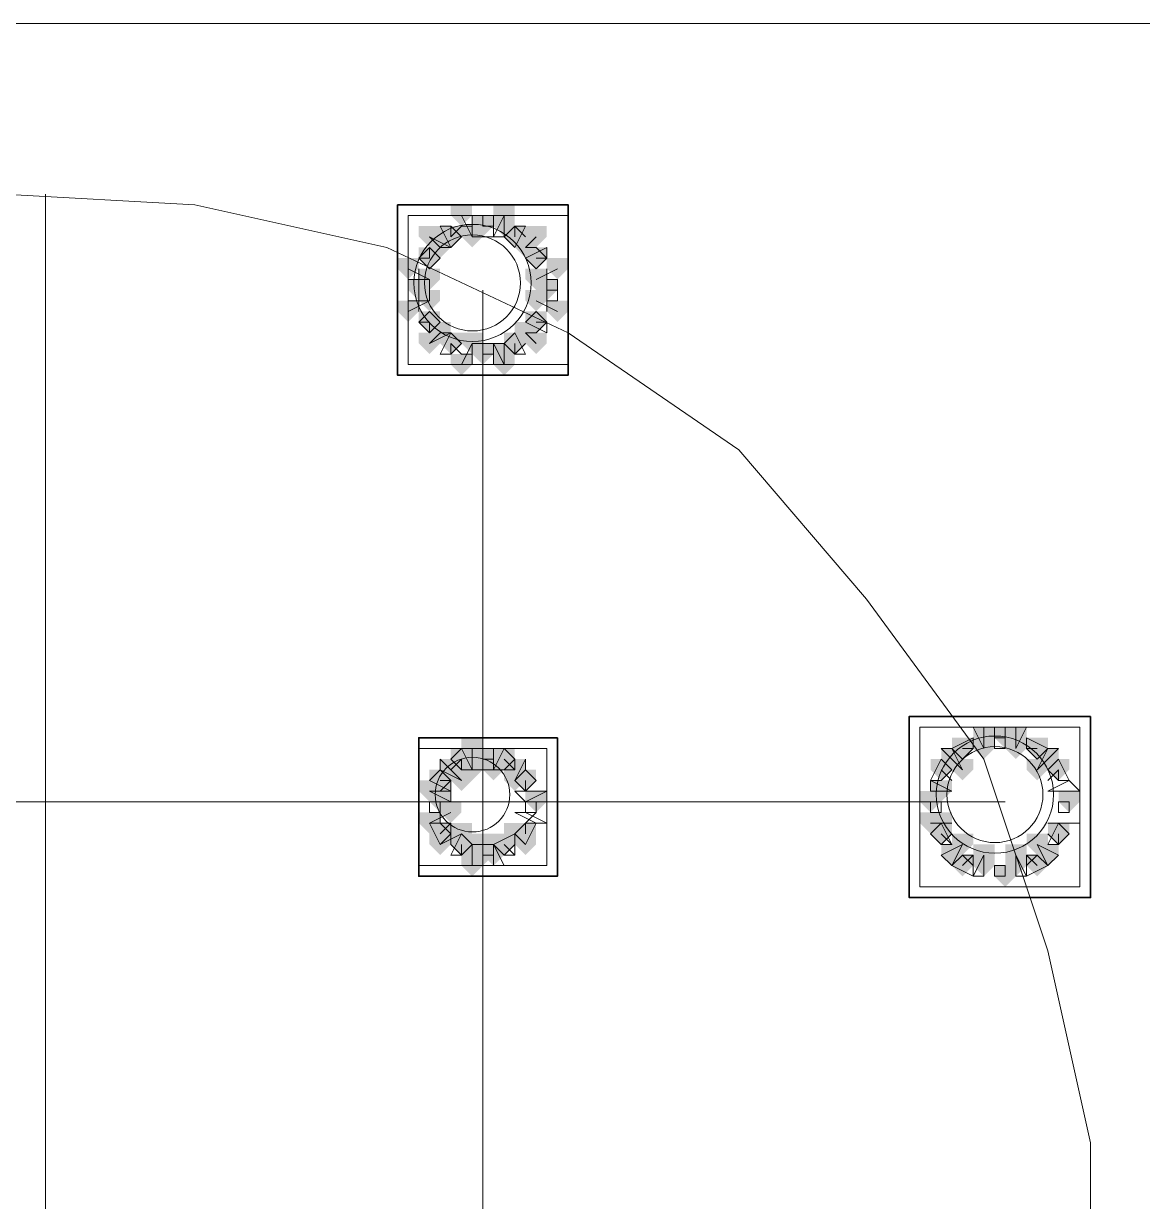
# Model space of a CAD drawing. Header units: millimetres. Extents: x 2315 to 4619, y 1334 to 1897.
# Drawn here: x 3919.89 to 3926.3, y 1554.92 to 1561.67 of the extents above; entities that cross this region are included whole.
import ezdxf

# ---------------------------------------------------------------- set-up
doc = ezdxf.new("R2010")
doc.units = ezdxf.units.MM
doc.linetypes.add('PDF_IMPORT', pattern=[1, 0.8, -0.2])
for name, color, linetype, true_color in [('PDF_10', 7, 'Continuous', 0x00b85c), ('PDF_AXIS', 7, 'Continuous', 0x00b85c), ('PDF_柱构件', 7, 'Continuous', 0x00b85c), ('PDF_转运站初步方案', 7, 'Continuous', 0x00b85c)]:
    doc.layers.add(name, color=color, linetype=linetype, true_color=true_color)
doc.layers.add('PDF_中心线层', color=1, linetype='Continuous')
doc.layers.add('PDF_粗实线层', color=7, linetype='Continuous')

msp = doc.modelspace()

# ---------------------------------------------------------------- hatches: boundary and pattern name
at = {"layer": 'PDF_10', "transparency": 33554559}
for points in [[(3922.5171, 1560.5703), (3922.456, 1560.5703), (3922.456, 1560.5093), (3922.5171, 1560.4482), (3922.5782, 1560.5093), (3922.5782, 1560.5703)], [(3922.5171, 1560.5703), (3922.456, 1560.5703), (3922.456, 1560.5093), (3922.5171, 1560.4482), (3922.5782, 1560.5093), (3922.5782, 1560.5703)], [(3922.3339, 1560.5093), (3922.2728, 1560.5093), (3922.2728, 1560.4482), (3922.3339, 1560.3871), (3922.3949, 1560.4482), (3922.3949, 1560.5093)], [(3922.3339, 1560.5093), (3922.2728, 1560.5093), (3922.2728, 1560.4482), (3922.3339, 1560.3871), (3922.3949, 1560.4482), (3922.3949, 1560.5093)], [(3922.7003, 1560.5093), (3922.6393, 1560.5093), (3922.6393, 1560.4482), (3922.7003, 1560.3871), (3922.7614, 1560.4482), (3922.7614, 1560.5093)], [(3922.7003, 1560.5093), (3922.6393, 1560.5093), (3922.6393, 1560.4482), (3922.7003, 1560.3871), (3922.7614, 1560.4482), (3922.7614, 1560.5093)], [(3922.2117, 1560.3871), (3922.1506, 1560.3871), (3922.1506, 1560.326), (3922.2117, 1560.2649), (3922.2728, 1560.326), (3922.2728, 1560.3871)], [(3922.2117, 1560.3871), (3922.1506, 1560.3871), (3922.1506, 1560.326), (3922.2117, 1560.2649), (3922.2728, 1560.326), (3922.2728, 1560.3871)], [(3922.8225, 1560.3871), (3922.7614, 1560.3871), (3922.7614, 1560.326), (3922.8225, 1560.2649), (3922.8836, 1560.326), (3922.8836, 1560.3871)], [(3922.8225, 1560.3871), (3922.7614, 1560.3871), (3922.7614, 1560.326), (3922.8225, 1560.2649), (3922.8836, 1560.326), (3922.8836, 1560.3871)], [(3922.1506, 1560.2039), (3922.0895, 1560.2039), (3922.0895, 1560.1428), (3922.1506, 1560.0817), (3922.2117, 1560.1428), (3922.2117, 1560.2039)], [(3922.1506, 1560.2039), (3922.0895, 1560.2039), (3922.0895, 1560.1428), (3922.1506, 1560.0817), (3922.2117, 1560.1428), (3922.2117, 1560.2039)], [(3922.1506, 1560.2039), (3922.0895, 1560.2039), (3922.0895, 1560.1428), (3922.1506, 1560.0817), (3922.2117, 1560.1428), (3922.2117, 1560.2039)], [(3922.8836, 1560.2039), (3922.8225, 1560.2039), (3922.8225, 1560.1428), (3922.8836, 1560.0817), (3922.9447, 1560.1428), (3922.9447, 1560.2039)], [(3922.8836, 1560.2039), (3922.8225, 1560.2039), (3922.8225, 1560.1428), (3922.8836, 1560.0817), (3922.9447, 1560.1428), (3922.9447, 1560.2039)], [(3922.2117, 1560.0206), (3922.1506, 1560.0206), (3922.1506, 1559.9595), (3922.2117, 1559.8985), (3922.2728, 1559.9595), (3922.2728, 1560.0206)], [(3922.2117, 1560.0206), (3922.1506, 1560.0206), (3922.1506, 1559.9595), (3922.2117, 1559.8985), (3922.2728, 1559.9595), (3922.2728, 1560.0206)], [(3922.8225, 1560.0206), (3922.7614, 1560.0206), (3922.7614, 1559.9595), (3922.8225, 1559.8985), (3922.8836, 1559.9595), (3922.8836, 1560.0206)], [(3922.8225, 1560.0206), (3922.7614, 1560.0206), (3922.7614, 1559.9595), (3922.8225, 1559.8985), (3922.8836, 1559.9595), (3922.8836, 1560.0206)], [(3922.3339, 1559.8985), (3922.2728, 1559.8985), (3922.2728, 1559.8374), (3922.3339, 1559.7763), (3922.3949, 1559.8374), (3922.3949, 1559.8985)], [(3922.3339, 1559.8985), (3922.2728, 1559.8985), (3922.2728, 1559.8374), (3922.3339, 1559.7763), (3922.3949, 1559.8374), (3922.3949, 1559.8985)], [(3922.7003, 1559.8985), (3922.6393, 1559.8985), (3922.6393, 1559.8374), (3922.7003, 1559.7763), (3922.7614, 1559.8374), (3922.7614, 1559.8985)], [(3922.7003, 1559.8985), (3922.6393, 1559.8985), (3922.6393, 1559.8374), (3922.7003, 1559.7763), (3922.7614, 1559.8374), (3922.7614, 1559.8985)], [(3922.5171, 1559.8374), (3922.456, 1559.8374), (3922.456, 1559.7763), (3922.5171, 1559.7152), (3922.5782, 1559.7763), (3922.5782, 1559.8374)], [(3922.5171, 1559.8374), (3922.456, 1559.8374), (3922.456, 1559.7763), (3922.5171, 1559.7152), (3922.5782, 1559.7763), (3922.5782, 1559.8374)], [(3925.2658, 1557.5774), (3925.2047, 1557.5774), (3925.2047, 1557.5163), (3925.2658, 1557.4552), (3925.3268, 1557.5163), (3925.3268, 1557.5774)], [(3925.2658, 1557.5774), (3925.2047, 1557.5774), (3925.2047, 1557.5163), (3925.2658, 1557.4552), (3925.3268, 1557.5163), (3925.3268, 1557.5774)], [(3925.5101, 1557.6385), (3925.449, 1557.6385), (3925.449, 1557.5774), (3925.5101, 1557.5163), (3925.5712, 1557.5774), (3925.5712, 1557.6385)], [(3925.5101, 1557.6385), (3925.449, 1557.6385), (3925.449, 1557.5774), (3925.5101, 1557.5163), (3925.5712, 1557.5774), (3925.5712, 1557.6385)], [(3925.6933, 1557.5774), (3925.6322, 1557.5774), (3925.6322, 1557.5163), (3925.6933, 1557.4552), (3925.7544, 1557.5163), (3925.7544, 1557.5774)], [(3925.6933, 1557.5774), (3925.6322, 1557.5774), (3925.6322, 1557.5163), (3925.6933, 1557.4552), (3925.7544, 1557.5163), (3925.7544, 1557.5774)], [(3922.3949, 1557.5163), (3922.3339, 1557.5163), (3922.3339, 1557.4552), (3922.3949, 1557.3941), (3922.456, 1557.4552), (3922.456, 1557.5163)], [(3922.3949, 1557.5163), (3922.3339, 1557.5163), (3922.3339, 1557.4552), (3922.3949, 1557.3941), (3922.456, 1557.4552), (3922.456, 1557.5163)], [(3922.5171, 1557.5163), (3922.456, 1557.5163), (3922.456, 1557.4552), (3922.5171, 1557.3941), (3922.5782, 1557.4552), (3922.5782, 1557.5163)], [(3922.5171, 1557.5163), (3922.456, 1557.5163), (3922.456, 1557.4552), (3922.5171, 1557.3941), (3922.5782, 1557.4552), (3922.5782, 1557.5163)], [(3922.6393, 1557.5163), (3922.5782, 1557.5163), (3922.5782, 1557.4552), (3922.6393, 1557.3941), (3922.7003, 1557.4552), (3922.7003, 1557.5163)], [(3922.6393, 1557.5163), (3922.5782, 1557.5163), (3922.5782, 1557.4552), (3922.6393, 1557.3941), (3922.7003, 1557.4552), (3922.7003, 1557.5163)], [(3925.1436, 1557.4552), (3925.0825, 1557.4552), (3925.0825, 1557.3941), (3925.1436, 1557.333), (3925.2047, 1557.3941), (3925.2047, 1557.4552)], [(3925.1436, 1557.4552), (3925.0825, 1557.4552), (3925.0825, 1557.3941), (3925.1436, 1557.333), (3925.2047, 1557.3941), (3925.2047, 1557.4552)], [(3925.8155, 1557.4552), (3925.7544, 1557.4552), (3925.7544, 1557.3941), (3925.8155, 1557.333), (3925.8766, 1557.3941), (3925.8766, 1557.4552)], [(3925.8155, 1557.4552), (3925.7544, 1557.4552), (3925.7544, 1557.3941), (3925.8155, 1557.333), (3925.8766, 1557.3941), (3925.8766, 1557.4552)], [(3922.2728, 1557.3941), (3922.2117, 1557.3941), (3922.2117, 1557.333), (3922.2728, 1557.272), (3922.3339, 1557.333), (3922.3339, 1557.3941)], [(3922.2728, 1557.3941), (3922.2117, 1557.3941), (3922.2117, 1557.333), (3922.2728, 1557.272), (3922.3339, 1557.333), (3922.3339, 1557.3941)], [(3922.7614, 1557.3941), (3922.7003, 1557.3941), (3922.7003, 1557.333), (3922.7614, 1557.272), (3922.8225, 1557.333), (3922.8225, 1557.3941)], [(3922.7614, 1557.3941), (3922.7003, 1557.3941), (3922.7003, 1557.333), (3922.7614, 1557.272), (3922.8225, 1557.333), (3922.8225, 1557.3941)], [(3922.7614, 1557.3941), (3922.7003, 1557.3941), (3922.7003, 1557.333), (3922.7614, 1557.272), (3922.8225, 1557.333), (3922.8225, 1557.3941)], [(3922.2728, 1557.272), (3922.2117, 1557.272), (3922.2117, 1557.2109), (3922.2728, 1557.1498), (3922.3339, 1557.2109), (3922.3339, 1557.272)], [(3922.2728, 1557.272), (3922.2117, 1557.272), (3922.2117, 1557.2109), (3922.2728, 1557.1498), (3922.3339, 1557.2109), (3922.3339, 1557.272)], [(3922.8225, 1557.272), (3922.7614, 1557.272), (3922.7614, 1557.2109), (3922.8225, 1557.1498), (3922.8836, 1557.2109), (3922.8836, 1557.272)], [(3922.8225, 1557.272), (3922.7614, 1557.272), (3922.7614, 1557.2109), (3922.8225, 1557.1498), (3922.8836, 1557.2109), (3922.8836, 1557.272)], [(3925.0825, 1557.272), (3925.0214, 1557.272), (3925.0214, 1557.2109), (3925.0825, 1557.1498), (3925.1436, 1557.2109), (3925.1436, 1557.272)], [(3925.0825, 1557.272), (3925.0214, 1557.272), (3925.0214, 1557.2109), (3925.0825, 1557.1498), (3925.1436, 1557.2109), (3925.1436, 1557.272)], [(3925.8766, 1557.272), (3925.8155, 1557.272), (3925.8155, 1557.2109), (3925.8766, 1557.1498), (3925.9376, 1557.2109), (3925.9376, 1557.272)], [(3925.8766, 1557.272), (3925.8155, 1557.272), (3925.8155, 1557.2109), (3925.8766, 1557.1498), (3925.9376, 1557.2109), (3925.9376, 1557.272)], [(3922.2728, 1557.0887), (3922.2117, 1557.0887), (3922.2117, 1557.0276), (3922.2728, 1556.9666), (3922.3339, 1557.0276), (3922.3339, 1557.0887)], [(3922.2728, 1557.0887), (3922.2117, 1557.0887), (3922.2117, 1557.0276), (3922.2728, 1556.9666), (3922.3339, 1557.0276), (3922.3339, 1557.0887)], [(3922.7614, 1557.0887), (3922.7003, 1557.0887), (3922.7003, 1557.0276), (3922.7614, 1556.9666), (3922.8225, 1557.0276), (3922.8225, 1557.0887)], [(3922.7614, 1557.0887), (3922.7003, 1557.0887), (3922.7003, 1557.0276), (3922.7614, 1556.9666), (3922.8225, 1557.0276), (3922.8225, 1557.0887)], [(3925.1436, 1557.0887), (3925.0825, 1557.0887), (3925.0825, 1557.0276), (3925.1436, 1556.9666), (3925.2047, 1557.0276), (3925.2047, 1557.0887)], [(3925.1436, 1557.0887), (3925.0825, 1557.0887), (3925.0825, 1557.0276), (3925.1436, 1556.9666), (3925.2047, 1557.0276), (3925.2047, 1557.0887)], [(3925.8155, 1557.0887), (3925.7544, 1557.0887), (3925.7544, 1557.0276), (3925.8155, 1556.9666), (3925.8766, 1557.0276), (3925.8766, 1557.0887)], [(3925.8155, 1557.0887), (3925.7544, 1557.0887), (3925.7544, 1557.0276), (3925.8155, 1556.9666), (3925.8766, 1557.0276), (3925.8766, 1557.0887)], [(3922.3949, 1557.0276), (3922.3339, 1557.0276), (3922.3339, 1556.9666), (3922.3949, 1556.9055), (3922.456, 1556.9666), (3922.456, 1557.0276)], [(3922.3949, 1557.0276), (3922.3339, 1557.0276), (3922.3339, 1556.9666), (3922.3949, 1556.9055), (3922.456, 1556.9666), (3922.456, 1557.0276)], [(3922.5171, 1556.9666), (3922.456, 1556.9666), (3922.456, 1556.9055), (3922.5171, 1556.8444), (3922.5782, 1556.9055), (3922.5782, 1556.9666)], [(3922.5171, 1556.9666), (3922.456, 1556.9666), (3922.456, 1556.9055), (3922.5171, 1556.8444), (3922.5782, 1556.9055), (3922.5782, 1556.9666)], [(3922.6393, 1557.0276), (3922.5782, 1557.0276), (3922.5782, 1556.9666), (3922.6393, 1556.9055), (3922.7003, 1556.9666), (3922.7003, 1557.0276)], [(3922.6393, 1557.0276), (3922.5782, 1557.0276), (3922.5782, 1556.9666), (3922.6393, 1556.9055), (3922.7003, 1556.9666), (3922.7003, 1557.0276)], [(3925.2658, 1556.9055), (3925.2047, 1556.9055), (3925.2047, 1556.8444), (3925.2658, 1556.7833), (3925.3268, 1556.8444), (3925.3268, 1556.9055)], [(3925.2658, 1556.9055), (3925.2047, 1556.9055), (3925.2047, 1556.8444), (3925.2658, 1556.7833), (3925.3268, 1556.8444), (3925.3268, 1556.9055)], [(3925.6933, 1556.9055), (3925.6322, 1556.9055), (3925.6322, 1556.8444), (3925.6933, 1556.7833), (3925.7544, 1556.8444), (3925.7544, 1556.9055)], [(3925.6933, 1556.9055), (3925.6322, 1556.9055), (3925.6322, 1556.8444), (3925.6933, 1556.7833), (3925.7544, 1556.8444), (3925.7544, 1556.9055)], [(3925.5101, 1556.8444), (3925.449, 1556.8444), (3925.449, 1556.7833), (3925.5101, 1556.7222), (3925.5712, 1556.7833), (3925.5712, 1556.8444)], [(3925.5101, 1556.8444), (3925.449, 1556.8444), (3925.449, 1556.7833), (3925.5101, 1556.7222), (3925.5712, 1556.7833), (3925.5712, 1556.8444)]]:
    msp.add_hatch(color=6, dxfattribs=at).paths.add_polyline_path(points)
at = {"layer": 'PDF_柱构件', "transparency": 33554559}
for points in [[(3922.3949, 1560.6314), (3922.3339, 1560.6314), (3922.3339, 1560.5703), (3922.3949, 1560.5093), (3922.456, 1560.5703), (3922.456, 1560.6314)], [(3922.6393, 1560.6314), (3922.5782, 1560.6314), (3922.5782, 1560.5703), (3922.6393, 1560.5093), (3922.7003, 1560.5703), (3922.7003, 1560.6314)], [(3922.6393, 1560.5703), (3922.5782, 1560.5703), (3922.5782, 1560.5093), (3922.6393, 1560.4482), (3922.7003, 1560.5093), (3922.7003, 1560.5703)], [(3922.2117, 1560.5093), (3922.1506, 1560.5093), (3922.1506, 1560.4482), (3922.2117, 1560.3871), (3922.2728, 1560.4482), (3922.2728, 1560.5093)], [(3922.456, 1560.5093), (3922.3949, 1560.5093), (3922.3949, 1560.4482), (3922.456, 1560.3871), (3922.5171, 1560.4482), (3922.5171, 1560.5093)], [(3922.8225, 1560.5093), (3922.7614, 1560.5093), (3922.7614, 1560.4482), (3922.8225, 1560.3871), (3922.8836, 1560.4482), (3922.8836, 1560.5093)], [(3922.2728, 1560.4482), (3922.2117, 1560.4482), (3922.2117, 1560.3871), (3922.2728, 1560.326), (3922.3339, 1560.3871), (3922.3339, 1560.4482)], [(3922.7614, 1560.4482), (3922.7003, 1560.4482), (3922.7003, 1560.3871), (3922.7614, 1560.326), (3922.8225, 1560.3871), (3922.8225, 1560.4482)], [(3922.0895, 1560.326), (3922.0285, 1560.326), (3922.0285, 1560.2649), (3922.0895, 1560.2039), (3922.1506, 1560.2649), (3922.1506, 1560.326)], [(3922.9447, 1560.326), (3922.8836, 1560.326), (3922.8836, 1560.2649), (3922.9447, 1560.2039), (3923.0058, 1560.2649), (3923.0058, 1560.326)], [(3922.2117, 1560.2649), (3922.1506, 1560.2649), (3922.1506, 1560.2039), (3922.2117, 1560.1428), (3922.2728, 1560.2039), (3922.2728, 1560.2649)], [(3922.8225, 1560.2649), (3922.7614, 1560.2649), (3922.7614, 1560.2039), (3922.8225, 1560.1428), (3922.8836, 1560.2039), (3922.8836, 1560.2649)], [(3922.2117, 1560.1428), (3922.1506, 1560.1428), (3922.1506, 1560.0817), (3922.2117, 1560.0206), (3922.2728, 1560.0817), (3922.2728, 1560.1428)], [(3922.8225, 1560.1428), (3922.7614, 1560.1428), (3922.7614, 1560.0817), (3922.8225, 1560.0206), (3922.8836, 1560.0817), (3922.8836, 1560.1428)], [(3922.0895, 1560.0817), (3922.0285, 1560.0817), (3922.0285, 1560.0206), (3922.0895, 1559.9595), (3922.1506, 1560.0206), (3922.1506, 1560.0817)], [(3922.9447, 1560.0817), (3922.8836, 1560.0817), (3922.8836, 1560.0206), (3922.9447, 1559.9595), (3923.0058, 1560.0206), (3923.0058, 1560.0817)], [(3922.2728, 1559.9595), (3922.2117, 1559.9595), (3922.2117, 1559.8985), (3922.2728, 1559.8374), (3922.3339, 1559.8985), (3922.3339, 1559.9595)], [(3922.7614, 1559.9595), (3922.7003, 1559.9595), (3922.7003, 1559.8985), (3922.7614, 1559.8374), (3922.8225, 1559.8985), (3922.8225, 1559.9595)], [(3922.2117, 1559.8985), (3922.1506, 1559.8985), (3922.1506, 1559.8374), (3922.2117, 1559.7763), (3922.2728, 1559.8374), (3922.2728, 1559.8985)], [(3922.456, 1559.8985), (3922.3949, 1559.8985), (3922.3949, 1559.8374), (3922.456, 1559.7763), (3922.5171, 1559.8374), (3922.5171, 1559.8985)], [(3922.8225, 1559.8985), (3922.7614, 1559.8985), (3922.7614, 1559.8374), (3922.8225, 1559.7763), (3922.8836, 1559.8374), (3922.8836, 1559.8985)], [(3922.6393, 1559.8374), (3922.5782, 1559.8374), (3922.5782, 1559.7763), (3922.6393, 1559.7152), (3922.7003, 1559.7763), (3922.7003, 1559.8374)], [(3922.3949, 1559.7763), (3922.3339, 1559.7763), (3922.3339, 1559.7152), (3922.3949, 1559.6541), (3922.456, 1559.7152), (3922.456, 1559.7763)], [(3922.6393, 1559.7763), (3922.5782, 1559.7763), (3922.5782, 1559.7152), (3922.6393, 1559.6541), (3922.7003, 1559.7152), (3922.7003, 1559.7763)], [(3922.456, 1557.5774), (3922.3949, 1557.5774), (3922.3949, 1557.5163), (3922.456, 1557.4552), (3922.5171, 1557.5163), (3922.5171, 1557.5774)], [(3925.3879, 1557.6385), (3925.3268, 1557.6385), (3925.3268, 1557.5774), (3925.3879, 1557.5163), (3925.449, 1557.5774), (3925.449, 1557.6385)], [(3925.3879, 1557.5774), (3925.3268, 1557.5774), (3925.3268, 1557.5163), (3925.3879, 1557.4552), (3925.449, 1557.5163), (3925.449, 1557.5774)], [(3925.5712, 1557.6385), (3925.5101, 1557.6385), (3925.5101, 1557.5774), (3925.5712, 1557.5163), (3925.6322, 1557.5774), (3925.6322, 1557.6385)], [(3925.5712, 1557.5774), (3925.5101, 1557.5774), (3925.5101, 1557.5163), (3925.5712, 1557.4552), (3925.6322, 1557.5163), (3925.6322, 1557.5774)], [(3922.456, 1557.5163), (3922.3949, 1557.5163), (3922.3949, 1557.4552), (3922.456, 1557.3941), (3922.5171, 1557.4552), (3922.5171, 1557.5163)], [(3922.5782, 1557.5163), (3922.5171, 1557.5163), (3922.5171, 1557.4552), (3922.5782, 1557.3941), (3922.6393, 1557.4552), (3922.6393, 1557.5163)], [(3925.2047, 1557.5163), (3925.1436, 1557.5163), (3925.1436, 1557.4552), (3925.2047, 1557.3941), (3925.2658, 1557.4552), (3925.2658, 1557.5163)], [(3925.7544, 1557.5163), (3925.6933, 1557.5163), (3925.6933, 1557.4552), (3925.7544, 1557.3941), (3925.8155, 1557.4552), (3925.8155, 1557.5163)], [(3922.3339, 1557.4552), (3922.2728, 1557.4552), (3922.2728, 1557.3941), (3922.3339, 1557.333), (3922.3949, 1557.3941), (3922.3949, 1557.4552)], [(3922.456, 1557.4552), (3922.3949, 1557.4552), (3922.3949, 1557.3941), (3922.456, 1557.333), (3922.5171, 1557.3941), (3922.5171, 1557.4552)], [(3922.5782, 1557.4552), (3922.5171, 1557.4552), (3922.5171, 1557.3941), (3922.5782, 1557.333), (3922.6393, 1557.3941), (3922.6393, 1557.4552)], [(3922.7003, 1557.4552), (3922.6393, 1557.4552), (3922.6393, 1557.3941), (3922.7003, 1557.333), (3922.7614, 1557.3941), (3922.7614, 1557.4552)], [(3925.2658, 1557.4552), (3925.2047, 1557.4552), (3925.2047, 1557.3941), (3925.2658, 1557.333), (3925.3268, 1557.3941), (3925.3268, 1557.4552)], [(3925.6933, 1557.4552), (3925.6322, 1557.4552), (3925.6322, 1557.3941), (3925.6933, 1557.333), (3925.7544, 1557.3941), (3925.7544, 1557.4552)], [(3922.3949, 1557.3941), (3922.3339, 1557.3941), (3922.3339, 1557.333), (3922.3949, 1557.272), (3922.456, 1557.333), (3922.456, 1557.3941)], [(3922.7003, 1557.3941), (3922.6393, 1557.3941), (3922.6393, 1557.333), (3922.7003, 1557.272), (3922.7614, 1557.333), (3922.7614, 1557.3941)], [(3922.2117, 1557.333), (3922.1506, 1557.333), (3922.1506, 1557.272), (3922.2117, 1557.2109), (3922.2728, 1557.272), (3922.2728, 1557.333)], [(3922.2728, 1557.333), (3922.2117, 1557.333), (3922.2117, 1557.272), (3922.2728, 1557.2109), (3922.3339, 1557.272), (3922.3339, 1557.333)], [(3925.1436, 1557.333), (3925.0825, 1557.333), (3925.0825, 1557.272), (3925.1436, 1557.2109), (3925.2047, 1557.272), (3925.2047, 1557.333)], [(3922.3339, 1557.2109), (3922.2728, 1557.2109), (3922.2728, 1557.1498), (3922.3339, 1557.0887), (3922.3949, 1557.1498), (3922.3949, 1557.2109)], [(3922.2117, 1557.1498), (3922.1506, 1557.1498), (3922.1506, 1557.0887), (3922.2117, 1557.0276), (3922.2728, 1557.0887), (3922.2728, 1557.1498)], [(3925.0825, 1557.1498), (3925.0214, 1557.1498), (3925.0214, 1557.0887), (3925.0825, 1557.0276), (3925.1436, 1557.0887), (3925.1436, 1557.1498)], [(3925.1436, 1557.1498), (3925.0825, 1557.1498), (3925.0825, 1557.0887), (3925.1436, 1557.0276), (3925.2047, 1557.0887), (3925.2047, 1557.1498)], [(3922.3949, 1557.0887), (3922.3339, 1557.0887), (3922.3339, 1557.0276), (3922.3949, 1556.9666), (3922.456, 1557.0276), (3922.456, 1557.0887)], [(3922.7003, 1557.0887), (3922.6393, 1557.0887), (3922.6393, 1557.0276), (3922.7003, 1556.9666), (3922.7614, 1557.0276), (3922.7614, 1557.0887)], [(3922.2728, 1557.0276), (3922.2117, 1557.0276), (3922.2117, 1556.9666), (3922.2728, 1556.9055), (3922.3339, 1556.9666), (3922.3339, 1557.0276)], [(3922.456, 1557.0276), (3922.3949, 1557.0276), (3922.3949, 1556.9666), (3922.456, 1556.9055), (3922.5171, 1556.9666), (3922.5171, 1557.0276)], [(3922.456, 1556.9666), (3922.3949, 1556.9666), (3922.3949, 1556.9055), (3922.456, 1556.8444), (3922.5171, 1556.9055), (3922.5171, 1556.9666)], [(3922.5782, 1557.0276), (3922.5171, 1557.0276), (3922.5171, 1556.9666), (3922.5782, 1556.9055), (3922.6393, 1556.9666), (3922.6393, 1557.0276)], [(3922.5782, 1556.9666), (3922.5171, 1556.9666), (3922.5171, 1556.9055), (3922.5782, 1556.8444), (3922.6393, 1556.9055), (3922.6393, 1556.9666)], [(3922.7614, 1557.0276), (3922.7003, 1557.0276), (3922.7003, 1556.9666), (3922.7614, 1556.9055), (3922.8225, 1556.9666), (3922.8225, 1557.0276)], [(3925.2047, 1556.9666), (3925.1436, 1556.9666), (3925.1436, 1556.9055), (3925.2047, 1556.8444), (3925.2658, 1556.9055), (3925.2658, 1556.9666)], [(3925.2658, 1557.0276), (3925.2047, 1557.0276), (3925.2047, 1556.9666), (3925.2658, 1556.9055), (3925.3268, 1556.9666), (3925.3268, 1557.0276)], [(3925.3879, 1556.9666), (3925.3268, 1556.9666), (3925.3268, 1556.9055), (3925.3879, 1556.8444), (3925.449, 1556.9055), (3925.449, 1556.9666)], [(3925.5712, 1556.9666), (3925.5101, 1556.9666), (3925.5101, 1556.9055), (3925.5712, 1556.8444), (3925.6322, 1556.9055), (3925.6322, 1556.9666)], [(3925.6933, 1557.0276), (3925.6322, 1557.0276), (3925.6322, 1556.9666), (3925.6933, 1556.9055), (3925.7544, 1556.9666), (3925.7544, 1557.0276)], [(3925.7544, 1556.9666), (3925.6933, 1556.9666), (3925.6933, 1556.9055), (3925.7544, 1556.8444), (3925.8155, 1556.9055), (3925.8155, 1556.9666)], [(3922.456, 1556.9055), (3922.3949, 1556.9055), (3922.3949, 1556.8444), (3922.456, 1556.7833), (3922.5171, 1556.8444), (3922.5171, 1556.9055)], [(3925.3879, 1556.9055), (3925.3268, 1556.9055), (3925.3268, 1556.8444), (3925.3879, 1556.7833), (3925.449, 1556.8444), (3925.449, 1556.9055)], [(3925.5712, 1556.9055), (3925.5101, 1556.9055), (3925.5101, 1556.8444), (3925.5712, 1556.7833), (3925.6322, 1556.8444), (3925.6322, 1556.9055)]]:
    msp.add_hatch(color=6, dxfattribs=at).paths.add_polyline_path(points)
at = {"layer": 'PDF_转运站初步方案', "transparency": 33554559}
for points in [[(3922.5171, 1560.5703), (3922.456, 1560.5703), (3922.456, 1560.5093), (3922.5171, 1560.4482), (3922.5782, 1560.5093), (3922.5782, 1560.5703)], [(3922.5171, 1560.5703), (3922.456, 1560.5703), (3922.456, 1560.5093), (3922.5171, 1560.4482), (3922.5782, 1560.5093), (3922.5782, 1560.5703)], [(3922.3339, 1560.5093), (3922.2728, 1560.5093), (3922.2728, 1560.4482), (3922.3339, 1560.3871), (3922.3949, 1560.4482), (3922.3949, 1560.5093)], [(3922.3339, 1560.5093), (3922.2728, 1560.5093), (3922.2728, 1560.4482), (3922.3339, 1560.3871), (3922.3949, 1560.4482), (3922.3949, 1560.5093)], [(3922.7003, 1560.5093), (3922.6393, 1560.5093), (3922.6393, 1560.4482), (3922.7003, 1560.3871), (3922.7614, 1560.4482), (3922.7614, 1560.5093)], [(3922.7003, 1560.5093), (3922.6393, 1560.5093), (3922.6393, 1560.4482), (3922.7003, 1560.3871), (3922.7614, 1560.4482), (3922.7614, 1560.5093)], [(3922.2117, 1560.3871), (3922.1506, 1560.3871), (3922.1506, 1560.326), (3922.2117, 1560.2649), (3922.2728, 1560.326), (3922.2728, 1560.3871)], [(3922.2117, 1560.3871), (3922.1506, 1560.3871), (3922.1506, 1560.326), (3922.2117, 1560.2649), (3922.2728, 1560.326), (3922.2728, 1560.3871)], [(3922.8225, 1560.3871), (3922.7614, 1560.3871), (3922.7614, 1560.326), (3922.8225, 1560.2649), (3922.8836, 1560.326), (3922.8836, 1560.3871)], [(3922.8225, 1560.3871), (3922.7614, 1560.3871), (3922.7614, 1560.326), (3922.8225, 1560.2649), (3922.8836, 1560.326), (3922.8836, 1560.3871)], [(3922.1506, 1560.2039), (3922.0895, 1560.2039), (3922.0895, 1560.1428), (3922.1506, 1560.0817), (3922.2117, 1560.1428), (3922.2117, 1560.2039)], [(3922.1506, 1560.2039), (3922.0895, 1560.2039), (3922.0895, 1560.1428), (3922.1506, 1560.0817), (3922.2117, 1560.1428), (3922.2117, 1560.2039)], [(3922.8836, 1560.2039), (3922.8225, 1560.2039), (3922.8225, 1560.1428), (3922.8836, 1560.0817), (3922.9447, 1560.1428), (3922.9447, 1560.2039)], [(3922.8836, 1560.2039), (3922.8225, 1560.2039), (3922.8225, 1560.1428), (3922.8836, 1560.0817), (3922.9447, 1560.1428), (3922.9447, 1560.2039)], [(3922.2117, 1560.0206), (3922.1506, 1560.0206), (3922.1506, 1559.9595), (3922.2117, 1559.8985), (3922.2728, 1559.9595), (3922.2728, 1560.0206)], [(3922.2117, 1560.0206), (3922.1506, 1560.0206), (3922.1506, 1559.9595), (3922.2117, 1559.8985), (3922.2728, 1559.9595), (3922.2728, 1560.0206)], [(3922.8225, 1560.0206), (3922.7614, 1560.0206), (3922.7614, 1559.9595), (3922.8225, 1559.8985), (3922.8836, 1559.9595), (3922.8836, 1560.0206)], [(3922.8225, 1560.0206), (3922.7614, 1560.0206), (3922.7614, 1559.9595), (3922.8225, 1559.8985), (3922.8836, 1559.9595), (3922.8836, 1560.0206)], [(3922.3339, 1559.8985), (3922.2728, 1559.8985), (3922.2728, 1559.8374), (3922.3339, 1559.7763), (3922.3949, 1559.8374), (3922.3949, 1559.8985)], [(3922.3339, 1559.8985), (3922.2728, 1559.8985), (3922.2728, 1559.8374), (3922.3339, 1559.7763), (3922.3949, 1559.8374), (3922.3949, 1559.8985)], [(3922.7003, 1559.8985), (3922.6393, 1559.8985), (3922.6393, 1559.8374), (3922.7003, 1559.7763), (3922.7614, 1559.8374), (3922.7614, 1559.8985)], [(3922.7003, 1559.8985), (3922.6393, 1559.8985), (3922.6393, 1559.8374), (3922.7003, 1559.7763), (3922.7614, 1559.8374), (3922.7614, 1559.8985)], [(3922.5171, 1559.8374), (3922.456, 1559.8374), (3922.456, 1559.7763), (3922.5171, 1559.7152), (3922.5782, 1559.7763), (3922.5782, 1559.8374)], [(3922.5171, 1559.8374), (3922.456, 1559.8374), (3922.456, 1559.7763), (3922.5171, 1559.7152), (3922.5782, 1559.7763), (3922.5782, 1559.8374)], [(3925.2658, 1557.5774), (3925.2047, 1557.5774), (3925.2047, 1557.5163), (3925.2658, 1557.4552), (3925.3268, 1557.5163), (3925.3268, 1557.5774)], [(3925.2658, 1557.5774), (3925.2047, 1557.5774), (3925.2047, 1557.5163), (3925.2658, 1557.4552), (3925.3268, 1557.5163), (3925.3268, 1557.5774)], [(3925.5101, 1557.6385), (3925.449, 1557.6385), (3925.449, 1557.5774), (3925.5101, 1557.5163), (3925.5712, 1557.5774), (3925.5712, 1557.6385)], [(3925.5101, 1557.6385), (3925.449, 1557.6385), (3925.449, 1557.5774), (3925.5101, 1557.5163), (3925.5712, 1557.5774), (3925.5712, 1557.6385)], [(3925.6933, 1557.5774), (3925.6322, 1557.5774), (3925.6322, 1557.5163), (3925.6933, 1557.4552), (3925.7544, 1557.5163), (3925.7544, 1557.5774)], [(3925.6933, 1557.5774), (3925.6322, 1557.5774), (3925.6322, 1557.5163), (3925.6933, 1557.4552), (3925.7544, 1557.5163), (3925.7544, 1557.5774)], [(3922.3949, 1557.5163), (3922.3339, 1557.5163), (3922.3339, 1557.4552), (3922.3949, 1557.3941), (3922.456, 1557.4552), (3922.456, 1557.5163)], [(3922.3949, 1557.5163), (3922.3339, 1557.5163), (3922.3339, 1557.4552), (3922.3949, 1557.3941), (3922.456, 1557.4552), (3922.456, 1557.5163)], [(3922.5171, 1557.5163), (3922.456, 1557.5163), (3922.456, 1557.4552), (3922.5171, 1557.3941), (3922.5782, 1557.4552), (3922.5782, 1557.5163)], [(3922.5171, 1557.5163), (3922.456, 1557.5163), (3922.456, 1557.4552), (3922.5171, 1557.3941), (3922.5782, 1557.4552), (3922.5782, 1557.5163)], [(3922.6393, 1557.5163), (3922.5782, 1557.5163), (3922.5782, 1557.4552), (3922.6393, 1557.3941), (3922.7003, 1557.4552), (3922.7003, 1557.5163)], [(3922.6393, 1557.5163), (3922.5782, 1557.5163), (3922.5782, 1557.4552), (3922.6393, 1557.3941), (3922.7003, 1557.4552), (3922.7003, 1557.5163)], [(3925.1436, 1557.4552), (3925.0825, 1557.4552), (3925.0825, 1557.3941), (3925.1436, 1557.333), (3925.2047, 1557.3941), (3925.2047, 1557.4552)], [(3925.1436, 1557.4552), (3925.0825, 1557.4552), (3925.0825, 1557.3941), (3925.1436, 1557.333), (3925.2047, 1557.3941), (3925.2047, 1557.4552)], [(3925.8155, 1557.4552), (3925.7544, 1557.4552), (3925.7544, 1557.3941), (3925.8155, 1557.333), (3925.8766, 1557.3941), (3925.8766, 1557.4552)], [(3925.8155, 1557.4552), (3925.7544, 1557.4552), (3925.7544, 1557.3941), (3925.8155, 1557.333), (3925.8766, 1557.3941), (3925.8766, 1557.4552)], [(3922.2728, 1557.3941), (3922.2117, 1557.3941), (3922.2117, 1557.333), (3922.2728, 1557.272), (3922.3339, 1557.333), (3922.3339, 1557.3941)], [(3922.2728, 1557.3941), (3922.2117, 1557.3941), (3922.2117, 1557.333), (3922.2728, 1557.272), (3922.3339, 1557.333), (3922.3339, 1557.3941)], [(3922.7614, 1557.3941), (3922.7003, 1557.3941), (3922.7003, 1557.333), (3922.7614, 1557.272), (3922.8225, 1557.333), (3922.8225, 1557.3941)], [(3922.7614, 1557.3941), (3922.7003, 1557.3941), (3922.7003, 1557.333), (3922.7614, 1557.272), (3922.8225, 1557.333), (3922.8225, 1557.3941)], [(3922.2728, 1557.272), (3922.2117, 1557.272), (3922.2117, 1557.2109), (3922.2728, 1557.1498), (3922.3339, 1557.2109), (3922.3339, 1557.272)], [(3922.2728, 1557.272), (3922.2117, 1557.272), (3922.2117, 1557.2109), (3922.2728, 1557.1498), (3922.3339, 1557.2109), (3922.3339, 1557.272)], [(3922.8225, 1557.272), (3922.7614, 1557.272), (3922.7614, 1557.2109), (3922.8225, 1557.1498), (3922.8836, 1557.2109), (3922.8836, 1557.272)], [(3922.8225, 1557.272), (3922.7614, 1557.272), (3922.7614, 1557.2109), (3922.8225, 1557.1498), (3922.8836, 1557.2109), (3922.8836, 1557.272)], [(3925.0825, 1557.272), (3925.0214, 1557.272), (3925.0214, 1557.2109), (3925.0825, 1557.1498), (3925.1436, 1557.2109), (3925.1436, 1557.272)], [(3925.0825, 1557.272), (3925.0214, 1557.272), (3925.0214, 1557.2109), (3925.0825, 1557.1498), (3925.1436, 1557.2109), (3925.1436, 1557.272)], [(3925.8766, 1557.272), (3925.8155, 1557.272), (3925.8155, 1557.2109), (3925.8766, 1557.1498), (3925.9376, 1557.2109), (3925.9376, 1557.272)], [(3925.8766, 1557.272), (3925.8155, 1557.272), (3925.8155, 1557.2109), (3925.8766, 1557.1498), (3925.9376, 1557.2109), (3925.9376, 1557.272)], [(3922.2728, 1557.0887), (3922.2117, 1557.0887), (3922.2117, 1557.0276), (3922.2728, 1556.9666), (3922.3339, 1557.0276), (3922.3339, 1557.0887)], [(3922.2728, 1557.0887), (3922.2117, 1557.0887), (3922.2117, 1557.0276), (3922.2728, 1556.9666), (3922.3339, 1557.0276), (3922.3339, 1557.0887)], [(3922.7614, 1557.0887), (3922.7003, 1557.0887), (3922.7003, 1557.0276), (3922.7614, 1556.9666), (3922.8225, 1557.0276), (3922.8225, 1557.0887)], [(3922.7614, 1557.0887), (3922.7003, 1557.0887), (3922.7003, 1557.0276), (3922.7614, 1556.9666), (3922.8225, 1557.0276), (3922.8225, 1557.0887)], [(3925.1436, 1557.0887), (3925.0825, 1557.0887), (3925.0825, 1557.0276), (3925.1436, 1556.9666), (3925.2047, 1557.0276), (3925.2047, 1557.0887)], [(3925.1436, 1557.0887), (3925.0825, 1557.0887), (3925.0825, 1557.0276), (3925.1436, 1556.9666), (3925.2047, 1557.0276), (3925.2047, 1557.0887)], [(3925.8155, 1557.0887), (3925.7544, 1557.0887), (3925.7544, 1557.0276), (3925.8155, 1556.9666), (3925.8766, 1557.0276), (3925.8766, 1557.0887)], [(3925.8155, 1557.0887), (3925.7544, 1557.0887), (3925.7544, 1557.0276), (3925.8155, 1556.9666), (3925.8766, 1557.0276), (3925.8766, 1557.0887)], [(3922.3949, 1557.0276), (3922.3339, 1557.0276), (3922.3339, 1556.9666), (3922.3949, 1556.9055), (3922.456, 1556.9666), (3922.456, 1557.0276)], [(3922.3949, 1557.0276), (3922.3339, 1557.0276), (3922.3339, 1556.9666), (3922.3949, 1556.9055), (3922.456, 1556.9666), (3922.456, 1557.0276)], [(3922.5171, 1556.9666), (3922.456, 1556.9666), (3922.456, 1556.9055), (3922.5171, 1556.8444), (3922.5782, 1556.9055), (3922.5782, 1556.9666)], [(3922.5171, 1556.9666), (3922.456, 1556.9666), (3922.456, 1556.9055), (3922.5171, 1556.8444), (3922.5782, 1556.9055), (3922.5782, 1556.9666)], [(3922.6393, 1557.0276), (3922.5782, 1557.0276), (3922.5782, 1556.9666), (3922.6393, 1556.9055), (3922.7003, 1556.9666), (3922.7003, 1557.0276)], [(3922.6393, 1557.0276), (3922.5782, 1557.0276), (3922.5782, 1556.9666), (3922.6393, 1556.9055), (3922.7003, 1556.9666), (3922.7003, 1557.0276)], [(3925.2658, 1556.9055), (3925.2047, 1556.9055), (3925.2047, 1556.8444), (3925.2658, 1556.7833), (3925.3268, 1556.8444), (3925.3268, 1556.9055)], [(3925.2658, 1556.9055), (3925.2047, 1556.9055), (3925.2047, 1556.8444), (3925.2658, 1556.7833), (3925.3268, 1556.8444), (3925.3268, 1556.9055)], [(3925.6933, 1556.9055), (3925.6322, 1556.9055), (3925.6322, 1556.8444), (3925.6933, 1556.7833), (3925.7544, 1556.8444), (3925.7544, 1556.9055)], [(3925.6933, 1556.9055), (3925.6322, 1556.9055), (3925.6322, 1556.8444), (3925.6933, 1556.7833), (3925.7544, 1556.8444), (3925.7544, 1556.9055)], [(3925.5101, 1556.8444), (3925.449, 1556.8444), (3925.449, 1556.7833), (3925.5101, 1556.7222), (3925.5712, 1556.7833), (3925.5712, 1556.8444)], [(3925.5101, 1556.8444), (3925.449, 1556.8444), (3925.449, 1556.7833), (3925.5101, 1556.7222), (3925.5712, 1556.7833), (3925.5712, 1556.8444)]]:
    msp.add_hatch(color=6, dxfattribs=at).paths.add_polyline_path(points)

# ---------------------------------------------------------------- linework, layer by layer
at = {"layer": 'PDF_10', "color": 6, "lineweight": 18}
for points in [[(3922.5171, 1560.5703), (3922.5171, 1560.5093), (3922.5782, 1560.5093)], [(3922.3339, 1560.5093), (3922.3339, 1560.4482), (3922.3949, 1560.5093)], [(3922.7003, 1560.4482), (3922.7003, 1560.5093), (3922.7614, 1560.4482)], [(3922.1506, 1560.326), (3922.2117, 1560.326), (3922.2117, 1560.3871)], [(3922.8225, 1560.3871), (3922.8836, 1560.326), (3922.8225, 1560.326)], [(3922.1506, 1560.0817), (3922.1506, 1560.2039)], [(3922.8836, 1560.2039), (3922.8836, 1560.0817)], [(3922.8836, 1560.1428), (3922.9447, 1560.1428)], [(3922.2117, 1559.8985), (3922.2117, 1559.9595), (3922.1506, 1559.9595)], [(3922.8225, 1559.9595), (3922.8836, 1559.9595), (3922.8225, 1559.8985)], [(3922.3949, 1559.7763), (3922.3339, 1559.8374), (3922.3339, 1559.7763)], [(3922.7614, 1559.8374), (3922.7003, 1559.7763), (3922.7003, 1559.8374)], [(3922.5782, 1559.7763), (3922.5171, 1559.7763), (3922.5171, 1559.7152)], [(3925.5101, 1557.5163), (3925.5101, 1557.5774), (3925.449, 1557.5774)], [(3922.5782, 1557.4552), (3922.5171, 1557.4552), (3922.5171, 1557.5163)], [(3925.2658, 1557.5163), (3925.3268, 1557.5163), (3925.2658, 1557.5163)], [(3925.6933, 1557.5163), (3925.6322, 1557.5163), (3925.6933, 1557.5163)], [(3922.3949, 1557.3941), (3922.3949, 1557.4552), (3922.3339, 1557.3941)], [(3922.7003, 1557.3941), (3922.6393, 1557.4552)], [(3922.6393, 1557.3941), (3922.7003, 1557.4552)], [(3925.2047, 1557.3941), (3925.1436, 1557.333)], [(3925.2047, 1557.333), (3925.1436, 1557.3941)], [(3925.8155, 1557.333), (3925.8155, 1557.3941), (3925.7544, 1557.333)], [(3922.2728, 1557.333), (3922.3339, 1557.333), (3922.2728, 1557.272)], [(3922.7614, 1557.272), (3922.7614, 1557.333)], [(3922.2117, 1557.2109), (3922.2728, 1557.2109), (3922.2728, 1557.1498)], [(3922.8225, 1557.1498), (3922.8225, 1557.2109), (3922.7614, 1557.2109)], [(3925.1436, 1557.2109), (3925.0825, 1557.2109), (3925.0825, 1557.1498)], [(3925.8766, 1557.1498), (3925.8766, 1557.2109), (3925.8155, 1557.2109)], [(3922.2728, 1557.0887), (3922.3339, 1557.0276)], [(3922.3339, 1557.0887), (3922.2728, 1557.0276)], [(3922.7614, 1557.0276), (3922.7614, 1557.0887), (3922.7614, 1557.0276)], [(3922.3339, 1556.9666), (3922.3949, 1556.9055), (3922.3949, 1556.9666)], [(3922.5171, 1556.9666), (3922.5171, 1556.9055), (3922.5782, 1556.9055)], [(3922.6393, 1556.9055), (3922.7003, 1556.9666)], [(3922.6393, 1556.9666), (3922.7003, 1556.9055)], [(3925.1436, 1557.0276), (3925.2047, 1556.9666)], [(3925.2047, 1557.0276), (3925.1436, 1556.9666)], [(3925.7544, 1557.0276), (3925.8155, 1556.9666), (3925.8155, 1557.0276)], [(3925.2658, 1556.9055), (3925.3268, 1556.8444)], [(3925.3268, 1556.9055), (3925.2658, 1556.8444)], [(3925.6322, 1556.8444), (3925.6933, 1556.9055)], [(3925.6322, 1556.9055), (3925.6933, 1556.8444)], [(3925.449, 1556.7833), (3925.5101, 1556.7833), (3925.5101, 1556.8444)]]:
    msp.add_lwpolyline(points, dxfattribs=at)
at = {"layer": 'PDF_AXIS', "color": 6, "lineweight": 18}
for points in [[(3922.0895, 1560.5703), (3922.0895, 1559.7152), (3923.0058, 1559.7152), (3923.0058, 1560.5703)], [(3925.9376, 1557.6385), (3925.9376, 1556.7222), (3925.0214, 1556.7222), (3925.0214, 1557.6385)], [(3922.8836, 1557.5163), (3922.8836, 1556.8444), (3922.1506, 1556.8444), (3922.1506, 1557.5163)]]:
    msp.add_lwpolyline(points, close=True, dxfattribs=at)
at = {"layer": 'PDF_中心线层', "color": 5, "linetype": 'PDF_IMPORT', "lineweight": 18, "ltscale": 14.048656}
msp.add_lwpolyline([(3913.0495, 1534.672), (3983.0485, 1534.672), (3983.0485, 1561.6698), (3913.0495, 1561.6698), (3913.0495, 1534.672)], dxfattribs=at)
at = {"layer": 'PDF_中心线层', "color": 6, "lineweight": 18}
for points in [[(3925.9987, 1554.7066), (3925.9987, 1555.2563), (3925.7544, 1556.3557), (3925.3879, 1557.4552), (3924.716, 1558.3714), (3923.9831, 1559.2266), (3923.0058, 1559.8985), (3921.9674, 1560.3871), (3920.8679, 1560.6314), (3919.7685, 1560.6925), (3918.6079, 1560.5093), (3917.5085, 1560.1428), (3917.0198, 1559.8374)], [(3922.5171, 1549.2093), (3922.5171, 1560.1428)], [(3925.5101, 1557.2109), (3914.5766, 1557.2109)]]:
    msp.add_lwpolyline(points, dxfattribs=at)
msp.add_lwpolyline([(3920.0128, 1560.6925), (3920.0128, 1548.6595)], close=True, dxfattribs=at)
at = {"layer": 'PDF_柱构件', "color": 6, "lineweight": 18}
for points in [[(3922.3949, 1560.5703), (3922.456, 1560.4482)], [(3922.456, 1560.4482), (3922.5782, 1560.4482), (3922.5782, 1560.5703), (3922.456, 1560.5703)], [(3922.6393, 1560.5703), (3922.5782, 1560.4482), (3922.6393, 1560.4482)], [(3922.3339, 1560.3871), (3922.3949, 1560.4482), (3922.3339, 1560.5093), (3922.2728, 1560.5093)], [(3922.6393, 1560.4482), (3922.7003, 1560.3871), (3922.7614, 1560.5093), (3922.7003, 1560.5093)], [(3922.2117, 1560.4482), (3922.2728, 1560.3871), (3922.3339, 1560.3871)], [(3922.8225, 1560.4482), (3922.7614, 1560.3871)], [(3922.2117, 1560.2649), (3922.2728, 1560.326), (3922.2117, 1560.3871), (3922.1506, 1560.326)], [(3922.7614, 1560.326), (3922.8225, 1560.2649), (3922.8836, 1560.326), (3922.8836, 1560.3871)], [(3922.0895, 1560.2649), (3922.2117, 1560.2039)], [(3922.9447, 1560.2649), (3922.8225, 1560.2039)], [(3922.2117, 1560.0817), (3922.2117, 1560.2039), (3922.0895, 1560.2039), (3922.0895, 1560.0817)], [(3922.8836, 1560.2039), (3922.8836, 1560.0817), (3922.9447, 1560.0817), (3922.9447, 1560.2039)], [(3922.0895, 1560.0206), (3922.2117, 1560.0817)], [(3922.9447, 1560.0206), (3922.8225, 1560.0817)], [(3922.2728, 1559.9595), (3922.2117, 1560.0206), (3922.1506, 1559.9595), (3922.2117, 1559.8985)], [(3922.8225, 1560.0206), (3922.7614, 1559.9595), (3922.8836, 1559.8985), (3922.8836, 1559.9595)], [(3922.2117, 1559.8374), (3922.3339, 1559.8985), (3922.2728, 1559.8985)], [(3922.3949, 1559.8374), (3922.3339, 1559.8985), (3922.2728, 1559.7763), (3922.3339, 1559.7763)], [(3922.7003, 1559.8985), (3922.6393, 1559.8374), (3922.7003, 1559.7763), (3922.7614, 1559.7763)], [(3922.8225, 1559.8374), (3922.7614, 1559.8985)], [(3922.3949, 1559.7152), (3922.456, 1559.8374)], [(3922.5782, 1559.8374), (3922.456, 1559.8374), (3922.456, 1559.7152), (3922.5782, 1559.7152)], [(3922.6393, 1559.7152), (3922.6393, 1559.8374), (3922.5782, 1559.8374)], [(3925.3268, 1557.5163), (3925.2658, 1557.4552), (3925.2047, 1557.5163), (3925.3268, 1557.5774)], [(3925.3879, 1557.6385), (3925.3879, 1557.5163), (3925.3268, 1557.6385)], [(3925.5101, 1557.5163), (3925.449, 1557.5163), (3925.449, 1557.6385), (3925.5101, 1557.6385)], [(3925.6322, 1557.6385), (3925.5712, 1557.5163), (3925.5712, 1557.6385)], [(3925.6933, 1557.4552), (3925.6322, 1557.5163), (3925.6322, 1557.5774), (3925.7544, 1557.5163)], [(3922.456, 1557.3941), (3922.3949, 1557.3941), (3922.3339, 1557.4552), (3922.3949, 1557.5163)], [(3922.456, 1557.5163), (3922.456, 1557.3941)], [(3922.5782, 1557.3941), (3922.456, 1557.3941), (3922.456, 1557.5163), (3922.5782, 1557.5163)], [(3922.6393, 1557.5163), (3922.5782, 1557.3941), (3922.5782, 1557.5163)], [(3922.7003, 1557.3941), (3922.5782, 1557.3941), (3922.6393, 1557.5163), (3922.7003, 1557.4552)], [(3925.2047, 1557.5163), (3925.2658, 1557.3941), (3925.1436, 1557.5163)], [(3925.8155, 1557.5163), (3925.6933, 1557.3941), (3925.7544, 1557.5163)], [(3922.2728, 1557.4552), (3922.3949, 1557.333), (3922.2728, 1557.3941)], [(3922.7614, 1557.3941), (3922.7003, 1557.333), (3922.7614, 1557.4552)], [(3925.2047, 1557.3941), (3925.1436, 1557.333), (3925.0825, 1557.333), (3925.1436, 1557.4552)], [(3925.8155, 1557.333), (3925.7544, 1557.3941), (3925.8155, 1557.4552), (3925.8766, 1557.333)], [(3922.3339, 1557.333), (3922.3339, 1557.272), (3922.2117, 1557.333), (3922.2728, 1557.3941)], [(3922.7614, 1557.272), (3922.7003, 1557.333), (3922.7614, 1557.3941), (3922.8225, 1557.333)], [(3925.0825, 1557.333), (3925.2047, 1557.272), (3925.1436, 1557.272), (3925.0825, 1557.272)], [(3925.9376, 1557.272), (3925.8155, 1557.272), (3925.7544, 1557.272), (3925.8766, 1557.333)], [(3922.2117, 1557.272), (3922.3339, 1557.272), (3922.3339, 1557.2109)], [(3922.8836, 1557.272), (3922.7614, 1557.2109), (3922.7003, 1557.272), (3922.8225, 1557.272)], [(3922.2728, 1557.2109), (3922.2728, 1557.1498), (3922.2117, 1557.1498), (3922.2117, 1557.2109)], [(3922.7614, 1557.1498), (3922.7614, 1557.2109), (3922.8225, 1557.2109), (3922.8225, 1557.1498)], [(3925.1436, 1557.2109), (3925.1436, 1557.1498), (3925.0825, 1557.1498), (3925.0825, 1557.2109)], [(3925.8155, 1557.1498), (3925.8155, 1557.2109), (3925.8766, 1557.2109), (3925.8766, 1557.1498)], [(3922.2117, 1557.0887), (3922.3339, 1557.1498)], [(3922.8225, 1557.0887), (3922.7003, 1557.1498), (3922.7614, 1557.1498), (3922.8836, 1557.0887)], [(3922.3339, 1557.0887), (3922.3339, 1557.0276), (3922.2728, 1556.9666), (3922.2117, 1557.0887)], [(3922.7003, 1557.0276), (3922.7614, 1557.0887), (3922.8225, 1557.0887), (3922.7614, 1556.9666)], [(3925.0825, 1557.0887), (3925.1436, 1557.0887), (3925.2047, 1557.0887)], [(3925.1436, 1557.0887), (3925.2047, 1556.9666), (3925.1436, 1556.9666), (3925.0825, 1557.0276)], [(3925.7544, 1556.9666), (3925.8155, 1557.0887), (3925.8766, 1557.0276), (3925.8155, 1556.9666)], [(3922.2728, 1556.9666), (3922.3949, 1557.0276)], [(3922.3949, 1557.0276), (3922.456, 1556.9666), (3922.3949, 1556.9055), (3922.3339, 1556.9055)], [(3922.456, 1556.8444), (3922.456, 1556.9666)], [(3922.456, 1556.9666), (3922.5782, 1556.9666), (3922.5782, 1556.8444), (3922.456, 1556.8444)], [(3922.5782, 1556.9666), (3922.7003, 1557.0276), (3922.7003, 1556.9055), (3922.6393, 1556.9055)], [(3922.5782, 1556.8444), (3922.5782, 1556.9666), (3922.6393, 1556.8444)], [(3922.7614, 1556.9666), (3922.7003, 1557.0276)], [(3925.1436, 1556.9055), (3925.2658, 1556.9666), (3925.2047, 1556.8444)], [(3925.7544, 1556.8444), (3925.6933, 1556.9666), (3925.8155, 1556.9055)], [(3925.2658, 1556.9055), (3925.3268, 1556.9055), (3925.3268, 1556.7833), (3925.2047, 1556.8444)], [(3925.3268, 1556.7833), (3925.3879, 1556.9055), (3925.3879, 1556.7833)], [(3925.5712, 1556.7833), (3925.5712, 1556.9055), (3925.6322, 1556.7833)], [(3925.6322, 1556.9055), (3925.6933, 1556.9055), (3925.7544, 1556.8444), (3925.6322, 1556.7833)], [(3925.449, 1556.8444), (3925.5101, 1556.8444), (3925.5101, 1556.7833), (3925.449, 1556.7833)]]:
    msp.add_lwpolyline(points, close=True, dxfattribs=at)
for points in [[(3922.3949, 1560.5093), (3922.456, 1560.5093)], [(3922.7614, 1560.3871), (3922.8225, 1560.3871)], [(3922.1506, 1560.2039), (3922.1506, 1560.2649)], [(3922.8836, 1560.2649), (3922.8836, 1560.2039)], [(3922.1506, 1560.0206), (3922.1506, 1560.0817)], [(3922.8836, 1560.0817), (3922.8836, 1560.0206)], [(3922.8225, 1559.8985), (3922.7614, 1559.8985)], [(3922.456, 1559.7763), (3922.3949, 1559.7763)], [(3922.8225, 1557.272), (3922.7614, 1557.272)], [(3925.8766, 1557.272), (3925.8155, 1557.272)], [(3922.2728, 1557.1498), (3922.2728, 1557.0887)], [(3922.7614, 1557.0887), (3922.8225, 1557.1498)], [(3925.8766, 1557.0887), (3925.7544, 1557.0887), (3925.8155, 1557.0887), (3925.9376, 1557.0887), (3925.8766, 1557.0887), (3925.8155, 1557.0887)], [(3922.3339, 1557.0276), (3922.3339, 1556.9666)], [(3922.7003, 1556.9666), (3922.7003, 1557.0276)]]:
    msp.add_lwpolyline(points, dxfattribs=at)
at = {"layer": 'PDF_粗实线层', "color": 6, "lineweight": 35}
for points in [[(3922.0285, 1560.6314), (3922.0285, 1559.6541), (3923.0058, 1559.6541), (3923.0058, 1560.6314)], [(3925.9987, 1557.6995), (3925.9987, 1556.6612), (3924.9603, 1556.6612), (3924.9603, 1557.6995)], [(3922.9447, 1557.5774), (3922.1506, 1557.5774), (3922.1506, 1556.7833), (3922.9447, 1556.7833)]]:
    msp.add_lwpolyline(points, close=True, dxfattribs=at)
at = {"layer": 'PDF_转运站初步方案', "color": 6, "lineweight": 18}
for centre, radius in [((3922.458, 1560.1834), 0.3359), ((3922.458, 1560.1834), 0.2749), ((3925.4512, 1557.2514), 0.3359), ((3925.4512, 1557.2514), 0.2749), ((3922.458, 1557.2514), 0.2138), ((3922.458, 1557.2514), 0.2138)]:
    msp.add_circle(centre, radius, dxfattribs=at)

doc.saveas('drawing.dxf')
